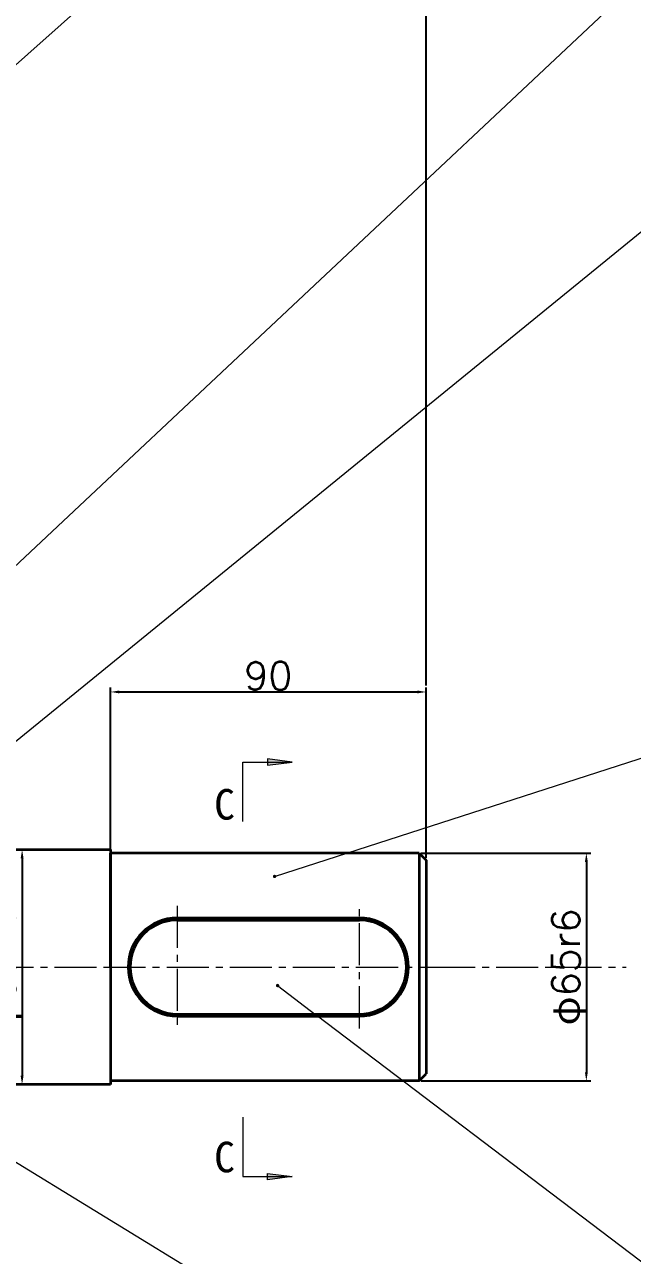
# Model space of a CAD drawing. Header units: millimetres. Extents: x -2378 to 2378, y -1682 to 1682.
# Drawn here: x -510.5 to -337.2, y 717.7 to 1068.9 of the extents above; entities that cross this region are included whole.
import ezdxf

# ---------------------------------------------------------------- set-up
doc = ezdxf.new("R2010")
doc.units = ezdxf.units.MM
doc.set_wipeout_variables(frame=1)
doc.header["$PDSIZE"] = -5
doc.linetypes.add('点画线', pattern=[18, 12, -2, 2, -2])
doc.layers.get('Defpoints').update_dxf_attribs({"lineweight": 18})
for name, color, linetype, lineweight in [('中心线层', 1, '点画线', 18), ('尺寸线层', 3, 'Continuous', 18), ('粗实线层', 7, 'Continuous', 35), ('细实线层', 7, 'Continuous', 18)]:
    doc.layers.add(name, color=color, linetype=linetype, lineweight=lineweight)
doc.styles.get("Standard").update_dxf_attribs({"font": 'txt.shx'})
doc.styles.add('标准', font='isocp.shx', dxfattribs={"width": 0.667, "bigfont": 'gbcbig.shx'})
doc.dimstyles.new('ISO-25', dxfattribs={"dimtxt": 8, "dimasz": 2.5, "dimexe": 1.25, "dimexo": 0.625, "dimtad": 1, "dimtxsty": 'Standard', "dimcen": 2.5, "dimdle": 5, "dimadec": 0, "dimazin": 0, "dimtfac": 1, "dimtmove": 0, "dimatfit": 3, "dimfxl": 1, "dimarcsym": 0})

# ---------------------------------------------------------------- blocks, each defined once
blk = doc.blocks.new('*X21')
at = {"layer": '中心线层'}
for p, q in [((14, 17.5), (14, -17.5)), ((66, -17.5), (66, 17.5))]:
    blk.add_line(p, q, dxfattribs=at)
at = {"layer": '中心线层', "linetype": '点画线', "lineweight": 18}
blk.add_line((-7, 0), (87, 0), dxfattribs=at)
at = {"layer": '粗实线层'}
for p, q in [((14, 14), (66, 14)), ((14, 13.4), (66, 13.4)), ((14, -13.4), (66, -13.4)), ((14, -14), (66, -14))]:
    blk.add_line(p, q, dxfattribs=at)
for centre, radius, start, end in [((14, 0), 14, 90, 270), ((14, 0), 13.4, 90, 270), ((66, 0), 14, 270, 90), ((66, 0), 13.4, 270, 90)]:
    blk.add_arc(centre, radius, start, end, dxfattribs=at)
blk = doc.blocks.new('*X22')
at = {"layer": 'Defpoints', "color": 0, "transparency": 16777216}
for p in [(-396, 878.48), (-486, 832.5), (-396, 830.5)]:
    blk.add_point(p, dxfattribs=at)
at = {"layer": '尺寸线层', "color": 0, "linetype": 'Continuous', "lineweight": -2, "transparency": 16777216}
for p, q in [((-486, 833.12), (-486, 879.73)), ((-483.5, 878.48), (-398.5, 878.48)), ((-396, 831.12), (-396, 879.73))]:
    blk.add_line(p, q, dxfattribs=at)
at = {"layer": '尺寸线层', "color": 0, "transparency": 16777216}
for points in [[(-483.5, 878.9), (-483.5, 878.07), (-486, 878.48)], [(-398.5, 878.9), (-398.5, 878.07), (-396, 878.48)]]:
    blk.add_solid(points, dxfattribs=at)
at = {"layer": '尺寸线层', "color": 0, "transparency": 16777216, "insert": (-441, 883.11), "char_height": 8, "width": 19.4286, "attachment_point": 5}
blk.add_mtext('\\A1;90', dxfattribs=at)
blk = doc.blocks.new('*X29')
at = {"layer": 'Defpoints', "color": 0, "transparency": 16777216}
for p in [(-396, 1428.97), (-1600, 981.42), (-396, 879.73)]:
    blk.add_point(p, dxfattribs=at)
at = {"layer": '尺寸线层', "color": 0, "linetype": 'Continuous', "lineweight": -2, "transparency": 16777216}
for p, q in [((-1600, 982.04), (-1600, 1430.22)), ((-396, 880.36), (-396, 1430.22)), ((-1597.5, 1428.97), (-398.5, 1428.97))]:
    blk.add_line(p, q, dxfattribs=at)
at = {"layer": '尺寸线层', "color": 0, "transparency": 16777216}
for points in [[(-1597.5, 1429.39), (-1597.5, 1428.55), (-1600, 1428.97)], [(-398.5, 1429.39), (-398.5, 1428.55), (-396, 1428.97)]]:
    blk.add_solid(points, dxfattribs=at)
at = {"layer": '尺寸线层', "color": 0, "transparency": 16777216, "insert": (-998, 1433.59), "char_height": 8, "width": 38.8571, "attachment_point": 5}
blk.add_mtext('\\A1;1204', dxfattribs=at)
blk = doc.blocks.new('*X58')
at = {"layer": '细实线层', "lineweight": 18}
h = blk.add_hatch(color=0, dxfattribs=at)
edge = h.paths.add_edge_path(flags=0)
edge.add_arc((0, 0), 0.5, 0, 360)
at = {"layer": '细实线层', "color": 0}
for p, q in [((0, 0), (402.36, -310.68)), ((402.36, -310.68), (412.36, -310.68))]:
    blk.add_line(p, q, dxfattribs=at)
at = {"layer": '细实线层', "color": 0, "lineweight": 18, "insert": (407.36, -309.18), "char_height": 5, "width": 17, "attachment_point": 8, "line_spacing_factor": 1.15057, "style": '标准'}
blk.add_mtext('\\T1.1;18', dxfattribs=at)
blk = doc.blocks.new('*X59')
at = {"layer": '细实线层', "lineweight": 18}
h = blk.add_hatch(color=0, dxfattribs=at)
edge = h.paths.add_edge_path(flags=0)
edge.add_arc((0, 0), 0.5, 0, 360)
at = {"layer": '细实线层', "color": 0}
for p, q in [((0, 0), (367.72, -224.96)), ((367.72, -224.96), (377.72, -224.96))]:
    blk.add_line(p, q, dxfattribs=at)
at = {"layer": '细实线层', "color": 0, "lineweight": 18, "insert": (372.72, -223.46), "char_height": 5, "width": 17, "attachment_point": 8, "line_spacing_factor": 1.15057, "style": '标准'}
blk.add_mtext('\\T1.1;19', dxfattribs=at)
blk = doc.blocks.new('*X60')
at = {"layer": '细实线层', "lineweight": 18}
h = blk.add_hatch(color=0, dxfattribs=at)
edge = h.paths.add_edge_path(flags=0)
edge.add_arc((0, 0), 0.5, 0, 360)
at = {"layer": '细实线层', "color": 0}
for p, q in [((0, 0), (279.57, -212.27)), ((279.57, -212.27), (289.57, -212.27))]:
    blk.add_line(p, q, dxfattribs=at)
at = {"layer": '细实线层', "color": 0, "lineweight": 18, "insert": (284.57, -210.77), "char_height": 5, "width": 17, "attachment_point": 8, "line_spacing_factor": 1.15057, "style": '标准'}
blk.add_mtext('\\T1.1;20', dxfattribs=at)
blk = doc.blocks.new('*X61')
at = {"layer": '细实线层', "lineweight": 18}
h = blk.add_hatch(color=0, dxfattribs=at)
edge = h.paths.add_edge_path(flags=0)
edge.add_arc((0, 0), 0.5, 0, 360)
at = {"layer": '细实线层', "color": 0}
for p, q in [((0, 0), (280.42, 90.62)), ((280.42, 90.62), (290.42, 90.62))]:
    blk.add_line(p, q, dxfattribs=at)
at = {"layer": '细实线层', "color": 0, "lineweight": 18, "insert": (285.42, 92.12), "char_height": 5, "width": 17, "attachment_point": 8, "line_spacing_factor": 1.15057, "style": '标准'}
blk.add_mtext('\\T1.1;21', dxfattribs=at)
blk = doc.blocks.new('*X62')
at = {"layer": '细实线层', "lineweight": 18}
h = blk.add_hatch(color=0, dxfattribs=at)
edge = h.paths.add_edge_path(flags=0)
edge.add_arc((0, 0), 0.5, 0, 360)
at = {"layer": '细实线层', "color": 0}
for p, q in [((0, 0), (388.49, 316.47)), ((388.49, 316.47), (398.49, 316.47))]:
    blk.add_line(p, q, dxfattribs=at)
at = {"layer": '细实线层', "color": 0, "lineweight": 18, "insert": (393.49, 317.97), "char_height": 5, "width": 17, "attachment_point": 8, "line_spacing_factor": 1.15057, "style": '标准'}
blk.add_mtext('\\T1.1;22', dxfattribs=at)
blk = doc.blocks.new('*X63')
at = {"layer": '细实线层', "color": 0}
blk.add_line((0, 0), (436.38, 409.88), dxfattribs=at)
blk = doc.blocks.new('*X64')
at = {"layer": '细实线层', "color": 0}
blk.add_line((0, 0), (513.13, 457.52), dxfattribs=at)
blk = doc.blocks.new('*D96')
at = {"layer": 'Defpoints', "color": 0, "transparency": 16777216}
for p in [(-486, 833.5), (-511.24, 766.5), (-486, 766.5)]:
    blk.add_point(p, dxfattribs=at)
at = {"layer": '尺寸线层', "color": 0, "linetype": 'Continuous', "lineweight": -2, "transparency": 16777216}
for p, q in [((-486.62, 833.5), (-512.49, 833.5)), ((-511.24, 831), (-511.24, 769)), ((-486.62, 766.5), (-512.49, 766.5))]:
    blk.add_line(p, q, dxfattribs=at)
at = {"layer": '尺寸线层', "color": 0, "transparency": 16777216}
for points in [[(-511.66, 831), (-510.83, 831), (-511.24, 833.5)], [(-511.66, 769), (-510.83, 769), (-511.24, 766.5)]]:
    blk.add_solid(points, dxfattribs=at)
at = {"layer": '尺寸线层', "color": 0, "transparency": 16777216, "insert": (-516.02, 800), "char_height": 8, "attachment_point": 5, "rotation": 90}
blk.add_mtext('\\A1;{\\fSimSun|b0|i0|c134|p2;φ}67H7', dxfattribs=at)
blk = doc.blocks.new('*D97')
at = {"layer": 'Defpoints', "color": 0, "transparency": 16777216}
for p in [(-398, 832.5), (-398, 767.5), (-350.29, 767.5)]:
    blk.add_point(p, dxfattribs=at)
at = {"layer": '尺寸线层', "color": 0, "linetype": 'Continuous', "lineweight": -2, "transparency": 16777216}
for p, q in [((-397.37, 832.5), (-349.04, 832.5)), ((-350.29, 830), (-350.29, 770)), ((-397.37, 767.5), (-349.04, 767.5))]:
    blk.add_line(p, q, dxfattribs=at)
at = {"layer": '尺寸线层', "color": 0, "transparency": 16777216}
for points in [[(-350.7, 830), (-349.87, 830), (-350.29, 832.5)], [(-350.7, 770), (-349.87, 770), (-350.29, 767.5)]]:
    blk.add_solid(points, dxfattribs=at)
at = {"layer": '尺寸线层', "color": 0, "transparency": 16777216, "insert": (-355.07, 800), "char_height": 8, "attachment_point": 5, "rotation": 90}
blk.add_mtext('\\A1;{\\fSimSun|b0|i0|c134|p2;φ}65r6', dxfattribs=at)

msp = doc.modelspace()

# ---------------------------------------------------------------- hatches: boundary and pattern name
at = {"layer": '粗实线层'}
for points in [[(-441.197, 859.415), (-441.197, 857.637), (-434.169, 858.483)], [(-441.197, 739.316), (-441.197, 741.094), (-434.169, 740.248)]]:
    msp.add_hatch(color=0, dxfattribs=at).paths.add_polyline_path(points, flags=0)

# ---------------------------------------------------------------- linework, layer by layer
at = {"layer": '中心线层'}
msp.add_line((-1600, 800), (-338.944, 800), dxfattribs=at)
at = {"layer": '粗实线层'}
for p, q in [((-546, 833.5), (-486, 833.5)), ((-486, 833.5), (-486, 766.5)), ((-486, 800), (-486, 832.5)), ((-398, 832.5), (-486, 832.5)), ((-398, 832.5), (-396, 830.5)), ((-398, 832.5), (-398, 767.5)), ((-396, 830.5), (-396, 769.5)), ((-398, 767.5), (-396, 769.5)), ((-486, 766.5), (-546, 766.5)), ((-398, 767.5), (-486, 767.5))]:
    msp.add_line(p, q, dxfattribs=at)
at = {"layer": '粗实线层', "color": 0, "lineweight": 0}
for points in [[(-448.309, 841.55), (-448.309, 858.483)], [(-448.309, 858.483), (-434.169, 858.483)], [(-448.309, 757.181), (-448.309, 740.248)], [(-448.309, 740.248), (-434.169, 740.248)]]:
    msp.add_lwpolyline(points, dxfattribs=at)
for points in [[(-441.197, 859.415), (-441.197, 857.637), (-434.169, 858.483)], [(-441.197, 739.316), (-441.197, 741.094), (-434.169, 740.248)]]:
    msp.add_lwpolyline(points, close=True, dxfattribs=at)

# ---------------------------------------------------------------- block references
at = {"layer": '细实线层'}
for name, p in [('*X64', (-671.92, 915.734)), ('*X63', (-595.171, 837.397)), ('*X62', (-547.282, 836.587)), ('*X61', (-439.213, 825.848)), ('*X58', (-561.158, 751.746)), ('*X59', (-526.519, 752.596))]:
    msp.add_blockref(name, p, dxfattribs=at)

# ---------------------------------------------------------------- texts
at = {"layer": '粗实线层', "color": 0, "char_height": 8.7268, "width": 10.76305, "attachment_point": 1}
for insert in [(-456.465, 850.785), (-456.465, 750.16)]:
    msp.add_mtext('{\\fSimSun|b0|i0|c119|p14;C}', dxfattribs=dict(at, insert=insert))

# ---------------------------------------------------------------- dimensions: what is measured, and where the dimension line sits
at = {"layer": '尺寸线层'}
for base, p1, p2, picture, middle in [((-396, 1428.969), (-1600, 981.419), (-396, 879.733), '*X29', (-998, 1433.594)), ((-396, 878.483), (-486, 832.5), (-396, 830.5), '*X22', (-441, 883.108))]:
    dim = msp.add_linear_dim(base=base, p1=p1, p2=p2, dimstyle='ISO-25', override={"dimsah": 1, "dimtolj": 1, "dimtzin": 8}, dxfattribs=at)
    dim.commit()
    dim.dimension.update_dxf_attribs({"geometry": picture, "text_midpoint": middle})
for base, p1, p2, text, picture, middle in [((-511.242, 766.5), (-486, 833.5), (-486, 766.5), '{\\fSimSun|b0|i0|c134|p2;φ}<>H7', '*D96', (-516.023, 800)), ((-350.287, 767.5), (-398, 832.5), (-398, 767.5), '{\\fSimSun|b0|i0|c134|p2;φ}<>r6', '*D97', (-355.067, 800))]:
    dim = msp.add_linear_dim(base=base, p1=p1, p2=p2, angle=90, text=text, dimstyle='ISO-25', override={"dimtolj": 1}, dxfattribs=at)
    dim.commit()
    dim.dimension.update_dxf_attribs({"geometry": picture, "text_midpoint": middle})

# ---------------------------------------------------------------- next in the draw order: wipeouts: each hides what was drawn before it
msp.add_wipeout([(-401, 800), (-401, 800.071), (-401.001, 800.142), (-401.002, 800.213), (-401.003, 800.284), (-401.005, 800.356), (-401.007, 800.427), (-401.009, 800.498), (-401.012, 800.569), (-401.015, 800.64), (-401.018, 800.711), (-401.022, 800.782), (-401.026, 800.853), (-401.031, 800.924), (-401.035, 800.995), (-401.041, 801.066), (-401.046, 801.136), (-401.052, 801.207), (-401.058, 801.278), (-401.065, 801.349), (-401.072, 801.42), (-401.08, 801.49), (-401.087, 801.561), (-401.095, 801.632), (-401.104, 801.702), (-401.113, 801.773), (-401.122, 801.843), (-401.131, 801.914), (-401.141, 801.984), (-401.152, 802.055), (-401.162, 802.125), (-401.162, 802.125), (-401.278, 802.777), (-401.425, 803.422), (-401.602, 804.06), (-401.808, 804.689), (-402.045, 805.307), (-402.31, 805.913), (-402.604, 806.506), (-402.925, 807.085), (-403.273, 807.648), (-403.648, 808.193), (-404.048, 808.721), (-404.472, 809.229), (-404.92, 809.716), (-405.391, 810.181), (-405.883, 810.624), (-406.395, 811.043), (-406.927, 811.438), (-407.476, 811.806), (-408.043, 812.149), (-408.625, 812.464), (-409.221, 812.752), (-409.83, 813.01), (-410.451, 813.24), (-411.081, 813.44), (-411.721, 813.611), (-412.368, 813.75), (-413.021, 813.859), (-413.678, 813.937), (-414.338, 813.984), (-415, 814), (-415, 814), (-467, 814), (-467, 814), (-467.662, 813.984), (-468.322, 813.937), (-468.979, 813.859), (-469.632, 813.75), (-470.279, 813.611), (-470.919, 813.44), (-471.549, 813.24), (-472.17, 813.01), (-472.779, 812.752), (-473.375, 812.464), (-473.957, 812.149), (-474.524, 811.806), (-475.073, 811.438), (-475.605, 811.043), (-476.117, 810.624), (-476.609, 810.181), (-477.08, 809.716), (-477.528, 809.229), (-477.952, 808.721), (-478.352, 808.193), (-478.727, 807.648), (-479.075, 807.085), (-479.396, 806.506), (-479.69, 805.913), (-479.955, 805.307), (-480.192, 804.689), (-480.398, 804.06), (-480.575, 803.422), (-480.722, 802.777), (-480.838, 802.125), (-480.838, 802.125), (-480.848, 802.055), (-480.859, 801.984), (-480.869, 801.914), (-480.878, 801.843), (-480.887, 801.773), (-480.896, 801.702), (-480.905, 801.632), (-480.913, 801.561), (-480.92, 801.49), (-480.928, 801.42), (-480.935, 801.349), (-480.942, 801.278), (-480.948, 801.207), (-480.954, 801.136), (-480.959, 801.066), (-480.965, 800.995), (-480.969, 800.924), (-480.974, 800.853), (-480.978, 800.782), (-480.982, 800.711), (-480.985, 800.64), (-480.988, 800.569), (-480.991, 800.498), (-480.993, 800.427), (-480.995, 800.356), (-480.997, 800.284), (-480.998, 800.213), (-480.999, 800.142), (-481, 800.071), (-481, 800), (-481, 800), (-480.981, 799.267), (-480.923, 798.537), (-480.828, 797.81), (-480.694, 797.089), (-480.523, 796.377), (-480.315, 795.674), (-480.07, 794.983), (-479.79, 794.306), (-479.474, 793.644), (-479.124, 793), (-478.741, 792.375), (-478.326, 791.771), (-477.88, 791.19), (-477.404, 790.632), (-476.899, 790.101), (-476.368, 789.596), (-475.81, 789.12), (-475.229, 788.674), (-474.625, 788.259), (-474, 787.876), (-473.356, 787.526), (-472.694, 787.21), (-472.017, 786.93), (-471.326, 786.685), (-470.623, 786.477), (-469.911, 786.306), (-469.19, 786.172), (-468.463, 786.077), (-467.733, 786.019), (-467, 786), (-467, 786), (-415, 786), (-415, 786), (-414.267, 786.019), (-413.537, 786.077), (-412.81, 786.172), (-412.089, 786.306), (-411.377, 786.477), (-410.674, 786.685), (-409.983, 786.93), (-409.306, 787.21), (-408.644, 787.526), (-408, 787.876), (-407.375, 788.259), (-406.771, 788.674), (-406.19, 789.12), (-405.632, 789.596), (-405.101, 790.101), (-404.596, 790.632), (-404.12, 791.19), (-403.674, 791.771), (-403.259, 792.375), (-402.876, 793), (-402.526, 793.644), (-402.21, 794.306), (-401.93, 794.983), (-401.685, 795.674), (-401.477, 796.377), (-401.306, 797.089), (-401.172, 797.81), (-401.077, 798.537), (-401.019, 799.267)]).dxf.layer = '粗实线层'

# ---------------------------------------------------------------- next in the draw order: block references
at = {"layer": '粗实线层'}
msp.add_blockref('*X21', (-481, 800), dxfattribs=at)
at = {"layer": '细实线层'}
msp.add_blockref('*X60', (-438.363, 794.72), dxfattribs=at)

doc.saveas('drawing.dxf')
